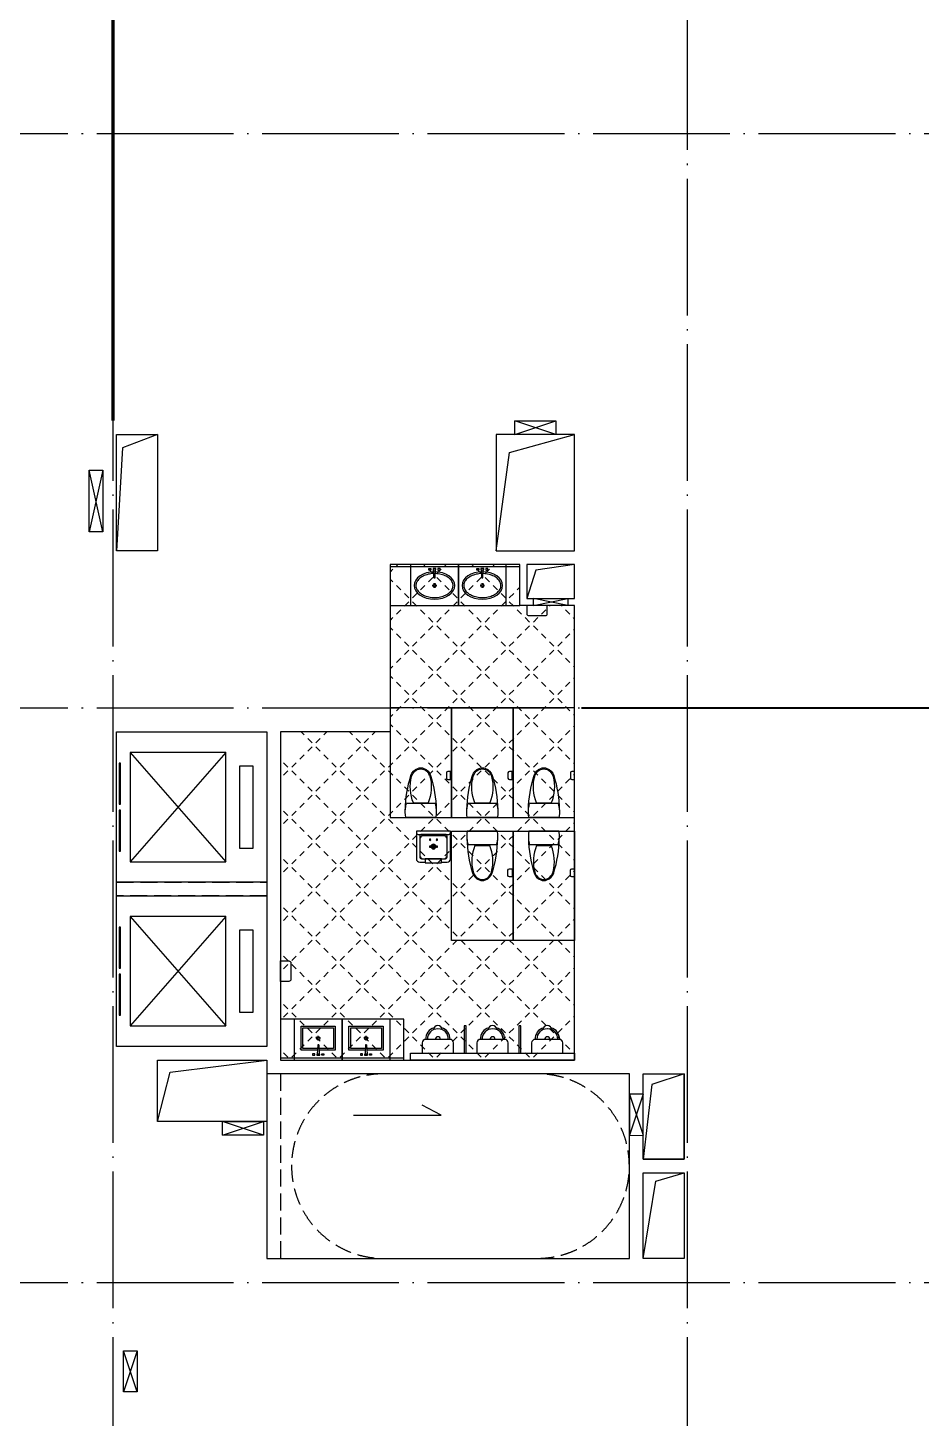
# Model space of a CAD drawing. Extents: x -186750 to 855523, y -12902 to 560425.
# Drawn here: x 618069 to 631134, y 65813 to 86146 of the extents above; entities that cross this region are included whole.
import ezdxf
from ezdxf.xclip import XClip

# ---------------------------------------------------------------- set-up
doc = ezdxf.new("R2010")
doc.units = 0
doc.header["$LTSCALE"] = 1000
doc.header["$MEASUREMENT"] = 0
doc.header["$XCLIPFRAME"] = 0
for name, pattern in [('104-10 轴网$0$DOTE', [2.4200000000000004, 2, -0.2, 0.02, -0.2]), ('X-104 8#10#平面$0$109-34 轴网$0$L1$0$$AUDIT_BAD_LTYPE1', [0]), ('X-104 8#10#平面$0$DASH', [0.35, 0.25, -0.1]), ('三跑梯-偶数F$0$DASH', [0.35, 0.25, -0.1])]:
    doc.linetypes.add(name, pattern=pattern)
for name, color, linetype in [('104-10 轴网$0$A_AXIS-轴线', 252, '104-10 轴网$0$DOTE'), ('X-104 8#10#平面$0$A-E_楼梯', 252, 'Continuous'), ('X-104 8#10#平面$0$A-E_电梯', 252, 'Continuous'), ('X-104 8#10#平面$0$A-I_卫-洁具', 8, 'Continuous'), ('X-104 8#10#平面$0$A-SUR_看线', 252, 'Continuous'), ('X-104 8#10#平面$0$A-TECH_暖通', 162, 'Continuous'), ('X-104 8#10#平面$0$A-TECH_结构', 252, 'Continuous')]:
    doc.layers.add(name, color=color, linetype=linetype)
doc.layers.add('X-104 8#10#平面$0$04-不打印_辅助线', color=165, linetype='Continuous', plot=False)
doc.layers.add('三跑梯-偶数F$0$04-不打印_辅助线', color=165, linetype='Continuous', plot=False)

# ---------------------------------------------------------------- blocks, each defined once
blk = doc.blocks.new('104-10 轴网')
at = {"layer": '104-10 轴网$0$A_AXIS-轴线', "linetype": '104-10 轴网$0$DOTE'}
for p, q in [((25199.99999999992, -6500.000000000015), (25200.00000000021, 40100.00000000004)), ((33599.99999999995, -6500.000000000015), (33600.00000000021, 40100.00000000004)), ((-6500.000000000022, 25199.99999999999), (48500.00000000018, 25200.00000000004)), ((-6500.000000000022, 16799.99999999999), (48500.00000000018, 16800.00000000004)), ((-6500.000000000022, 8399.999999999985), (48500.00000000018, 8400.000000000044))]:
    blk.add_line(p, q, dxfattribs=at)
blk = doc.blocks.new('A-电梯2222')
for p, q in [((-599.9999999888532, 1800.000000028485), (-599.9999999888532, 2000.000000028485)), ((-599.9999999888532, 2000.000000028485), (599.999999990192, 2000.000000027969)), ((599.999999990192, 2000.000000027969), (599.999999990192, 1800.000000028027)), ((599.999999990192, 1800.000000028027), (-599.9999999888532, 1800.000000028485)), ((-800.0000000021246, 200.0000000191649), (-800.0000000016589, 1600.000000013759)), ((-800.0000000016589, 1600.000000013759), (800.0000000027649, 1600.000000013068)), ((800.0000000027649, 1600.000000013068), (-800.0000000021246, 200.0000000191649)), ((800.0000000021828, 200.0000000184664), (-800.0000000016589, 1600.000000013759)), ((800.0000000027649, 1600.000000013068), (800.0000000021828, 200.0000000184664)), ((800.0000000021828, 200.0000000184664), (-800.0000000021246, 200.0000000191649))]:
    blk.add_line(p, q)
for points in [[(-1100, 0), (1100, 0), (1100, 2200.000000000007), (-1100, 2200.000000000007)], [(-643.3333333326736, 38.08112883746799), (-643.3333333326736, 58.97966308711329), (-43.33333333267365, 58.97966308711329), (-43.33333333267365, 38.08112883746799)], [(43.33333333273185, 38.0811288371915), (43.33333333273185, 58.97966308683681), (643.3333333327319, 58.97966308683681), (643.3333333327319, 38.0811288371915)]]:
    blk.add_lwpolyline(points, close=True)
blk = doc.blocks.new('X-104 8#10#平面$0$jhat')
for p, q in [((-395, -250.0000000000582), (-395, 249.9999999999418)), ((-395, 249.9999999999418), (-44.99999999994179, 249.9999999999418)), ((-44.99999999994179, 249.9999999999418), (-44.99999999994179, 11.73657725605881)), ((-219.9999999999418, 32.25599999987753), (-219.9999999999418, 5.03999999986263)), ((-124.8214514199644, 8.000000000058208), (11.68149024352897, 14.3899337601033)), ((-124.8214514199644, 7.999999999941792), (-124.8214514199644, -8.000000000058208)), ((11.68149024352897, 14.3899337601033), (11.68149024352897, -14.3899337601033)), ((-225.0399999999208, -1.164153218269348e-10), (-253.7679999999236, -1.164153218269348e-10)), ((-219.9999999999418, -5.040000000095461), (-219.9999999999418, -32.76000000012573)), ((-186.7359999999171, -1.164153218269348e-10), (-214.9599999999045, -1.164153218269348e-10)), ((-124.8214514199644, -8.000000000058208), (11.68149024352897, -14.3899337601033)), ((-44.99999999994179, -12.38077738613356), (-44.99999999994179, -250.0000000000582)), ((-44.99999999994179, -250.0000000000582), (-395, -250.0000000000582))]:
    blk.add_line(p, q)
at = {"color": 8}
blk.add_lwpolyline([(-69.99999999994179, -11.06304409715813), (-69.99999999994179, -225.0000000000582), (-370, -225.0000000000582), (-370, 224.9999999999418), (-69.99999999994179, 224.9999999999418), (-69.99999999994179, 10.56628493819153)], dxfattribs=at)
at = {"ltscale": 1000, "const_width": 0.8399999999999999}
blk.add_lwpolyline([(-219.5799999999581, 0.1399999998975545, 0.9999999999999999), (-220.4199999999255, 0.1399999998975545, 0.9999999999999999)], format="xyb", close=True, dxfattribs=at)
for points in [[(7.191454842337407, 81.35012003820157), (30, 81.35012003820157), (30, 51.35012003820157), (7.191454842337407, 51.35012003820157)], [(11.68149024352897, -21.35012003820157), (30, -21.35012003820157), (30, 21.35012003820157), (11.68149024352897, 21.35012003820157)], [(7.191454842337407, -81.35012003820157), (30, -81.35012003820157), (30, -51.35012003820157), (7.191454842337407, -51.35012003820157)]]:
    blk.add_lwpolyline(points, close=True)
blk.add_circle((-219.9999999999418, -1.164153218269348e-10), 25.2)
at = {"layer": 'X-104 8#10#平面$0$04-不打印_辅助线'}
blk.add_lwpolyline([(100.0000000001164, -350), (100.0000000000582, 350), (-499.9999999999418, 350), (-499.9999999998836, -350)], close=True, dxfattribs=at)
blk = doc.blocks.new('X-104 8#10#平面$0$A-toilet-F2$0$A-toilet-F3$0$xb')
for p, q in [((-228.5999999991618, 152.3999999994412), (-228.6000000010245, 9.313225746154785e-10)), ((-228.6000000010245, 9.313225746154785e-10), (228.6000000010245, -9.313225746154785e-10)), ((177.7999999998137, 203.2000000000698), (-177.7999999993481, 203.1999999994878)), ((228.6000000010245, -9.313225746154785e-10), (228.6000000005588, 152.3999999997905))]:
    blk.add_line(p, q)
for centre, radius, start, end in [((-6.349999998696148, 209.549999998766), 171.56755229355, 106.6068803142738, 182.1210963969083), ((-6.349999998696148, 209.549999998766), 146.16755229355, 87.87890362284142, 182.1210963969083), ((9.313225746154785e-10, 342.8999999993248), 63.50000000000001, 1.07073087239469, 178.9292691276053), ((1.396983861923218e-09, 203.1999999987893), 38.1, 0, 180), ((6.350000001490116, 209.549999998766), 146.16755229355, 357.8789036030917, 92.12109637715858), ((6.350000001490116, 209.549999998766), 171.56755229355, 357.8789036030917, 73.39311968572625), ((-177.7999999993481, 152.3999999992084), 50.8, 90, 180), ((177.8000000002794, 152.3999999997905), 50.8, 0, 90)]:
    blk.add_arc(centre, radius, start, end)
blk = doc.blocks.new('X-104 8#10#平面$0$10#核心筒')
at = {"layer": 'X-104 8#10#平面$0$A-I_卫-洁具', "ltscale": 0.1}
for points in [[(27649.99997655326, 11650.00000787919), (29449.99997655326, 11650.00000787919), (29449.99997655326, 12250.00000787919), (27649.99997655326, 12250.00000787919)], [(30364.99997656236, 11749.99999999913), (30364.99997656236, 12149.99999999913), (30334.99997656236, 12149.99999999913), (30334.99997656236, 11749.99999999913), (30364.99997656236, 11749.99999999913), (30364.99997656236, 11749.99999999913)], [(31164.99997655315, 11749.99999999919), (31164.99997655315, 12149.99999999919), (31134.99997655315, 12149.99999999919), (31134.99997655315, 11749.99999999919), (31164.99997655315, 11749.99999999919), (31164.99997655315, 11749.99999999919)]]:
    blk.add_lwpolyline(points, close=True, dxfattribs=at)
blk.add_lwpolyline([(27649.99939044413, 11679.99977302144), (27649.99939044413, 11649.99977302144), (29449.99939044425, 11649.99977302132), (29449.99939044768, 11679.99977281538), (27649.99939044413, 11679.99977302144)], dxfattribs=at)
at = {"layer": 'X-104 8#10#平面$0$A-SUR_看线', "linetype": 'X-104 8#10#平面$0$109-34 轴网$0$L1$0$$AUDIT_BAD_LTYPE1'}
blk.add_lwpolyline([(31949.99997657158, 11650.00000787916), (29549.99997655303, 11650.00000787919), (29549.99997655303, 11750.00000000212), (31949.99997657156, 11750.00000782145), (31949.99998203337, 11650.00000787919)], dxfattribs=at)
at = {"layer": 'X-104 8#10#平面$0$A-TECH_结构', "linetype": 'X-104 8#10#平面$0$DASH'}
blk.add_lwpolyline([(25249.99997655326, 14250.00000788743), (27449.99997655327, 14250.00000788743), (27449.99997655327, 14049.99998604986), (25249.99997655326, 14049.99998604986)], close=True, dxfattribs=at)
at = {"layer": 'X-104 8#10#平面$0$A-E_电梯', "xscale": -1, "rotation": 270}
for p in [(25249.99997655326, 15349.99998604986), (25249.99997655326, 12949.99998604986)]:
    blk.add_blockref('A-电梯2222', p, dxfattribs=at)
at = {"layer": 'X-104 8#10#平面$0$A-I_卫-洁具', "ltscale": 0.1, "rotation": 270}
for p in [(28199.99997655326, 11750.00000787919), (28899.99997655326, 11750.00000787919)]:
    blk.add_blockref('X-104 8#10#平面$0$jhat', p, dxfattribs=at)
at = {"layer": 'X-104 8#10#平面$0$A-I_卫-洁具', "ltscale": 0.1}
for p in [(29949.99997657157, 11749.99999999907), (30749.99997657157, 11749.99999999907), (31549.99997657157, 11749.99999999907)]:
    blk.add_blockref('X-104 8#10#平面$0$A-toilet-F2$0$A-toilet-F3$0$xb', p, dxfattribs=at)
blk = doc.blocks.new('X-104 8#10#平面$0$meae')
for p, q in [((-215.039999999979, 0), (-243.7679999999818, 0)), ((-210, 5.039999999979045), (-210, 32.76000000000931)), ((-176.7359999999753, 0), (-204.9599999999627, 0)), ((-99.54815868195146, 8), (21.68149024352897, 14.3899337600451)), ((-99.54815868195146, -7.999999999941792), (-99.54815868195146, 8)), ((21.68149024352897, -14.3899337601033), (21.68149024352897, 14.3899337600451)), ((-210, -32.25599999999395), (-210, -5.039999999979045)), ((-99.54815868195146, -8.000000000058208), (21.68149024352897, -14.3899337601033))]:
    blk.add_line(p, q)
at = {"const_width": 0.8399999999999999}
blk.add_lwpolyline([(-209.5800000000163, -0.1400000000139698, -0.9999999999999999), (-210.4199999999837, -0.1400000000139698, -0.9999999999999999)], format="xyb", close=True, dxfattribs=at)
for points in [[(17.19145484233741, 81.35012003820157), (40, 81.35012003820157), (39.99999999994179, 51.35012003820157), (17.1914548422792, 51.35012003820157)], [(21.68149024352897, 21.35012003820157), (40, 21.35012003820157), (40, -21.35012003820157), (21.68149024352897, -21.35012003820157)], [(17.19145484233741, -81.35012003820157), (40, -81.35012003820157), (39.99999999994179, -51.35012003820157), (17.1914548422792, -51.35012003820157)]]:
    blk.add_lwpolyline(points, close=True)
blk.add_circle((-210, 0), 25.2)
blk.add_ellipse((-210, 0), major_axis=(0, -296.8388870928175), ratio=0.6737661697857759)
at = {"color": 8}
blk.add_open_spline([(-210, -271.838887092832), (-201.6286662275088, -271.838887092832), (-193.2556980797672, -270.8834744876949), (-176.5567826171755, -267.0318226981908), (-168.2292954665609, -264.1331208487391), (-151.7464247078751, -256.3412992825033), (-143.592075161112, -251.4461166422116), (-127.6688291439204, -239.6628589069005), (-119.9016611408442, -232.7743547918508), (-105.0053654383519, -217.100718463771), (-97.87740360945463, -208.3160983382841), (-84.50442564953119, -189.0367220979533), (-78.25994529254967, -178.5426552897552), (-66.86596525227651, -156.1005802754662), (-61.71665413689334, -144.1531549534993), (-52.68240508378949, -119.1104159536771), (-48.79751711455174, -106.0155586157343), (-42.41598126577446, -79.01830609660828), (-39.91934085072717, -65.11628590768669), (-36.39207964838715, -36.86706837144447), (-35.3614577781409, -22.5202054088586), (-34.79793056182098, 6.244822261855006), (-35.26502483320655, 20.66266644134885), (-37.68259151588427, 49.19399507466005), (-39.63306519814068, 63.30715293157846), (-44.95700291811954, 90.86129060061648), (-48.33046480413759, 104.3019146881416), (-56.39392556494568, 130.1611448710319), (-61.0838973345235, 142.5793309712317), (-71.62818411248736, 166.0733063118532), (-77.48238030000357, 177.1485642623738), (-90.15903716551838, 197.6798496269621), (-96.98112566315103, 207.1352148510632), (-111.3602107425686, 224.2113378457143), (-118.9163064261083, 231.8314545630128), (-134.510733252624, 245.1036245926516), (-142.547481424408, 250.7556368449004), (-158.868371842138, 260.0530890176306), (-167.1509793659789, 263.6999722997425), (-183.7976203592261, 269.0257272459567), (-192.162095878215, 270.7072330619558), (-208.8995512870024, 272.153067119536), (-217.2755150526064, 271.9185741905239), (-234.0031495776493, 269.526916392555), (-242.3573442720808, 267.3679324407713), (-258.9526960913208, 261.0731867576833), (-267.1936322519905, 256.9349128940958), (-283.3781850557425, 246.65468100406), (-291.3201072766096, 240.5117016318836), (-306.6623222918133, 226.2813428560039), (-314.0611830068519, 218.1942343084957), (-328.0653621423407, 200.2301868745126), (-334.6699371464783, 190.353927289194), (-346.859358667396, 169.044026111078), (-352.4439172392595, 157.6110181525), (-362.4072642970132, 133.476927122334), (-366.7859668953461, 120.7763437553076), (-374.1964356524404, 94.43610308453208), (-377.2281845823745, 80.79684587812517), (-381.8495765395346, 52.93462008907227), (-383.4392193020904, 38.71199739631265), (-385.1273327118251, 10.0537408667733), (-385.225804392132, -4.381569712015335), (-383.9285565786413, -33.08909023553133), (-382.5328362500295, -47.36097819061251), (-378.2902226594742, -75.36972922243876), (-375.4433290168527, -89.10625087702647), (-368.3874579074909, -115.6863969620317), (-364.1784936326439, -128.529630749661), (-354.5335200406262, -152.9902308470919), (-349.097582319926, -164.6071133053629), (-337.1786070214584, -186.3198765731067), (-330.6958189697471, -196.415140855941), (-316.9037533847149, -214.843760280055), (-309.5951420506462, -223.1764269854757), (-294.4000191528467, -237.9131964488188), (-286.5148495539906, -244.3169298697612), (-270.41386736813, -255.1213227973203), (-262.1997869724291, -259.5227866767091), (-245.6385630253353, -266.3373192788567), (-237.2919559226721, -268.7527736420161), (-222.6272707111784, -271.2949484957498), (-216.3134306632564, -271.838887092832), (-210, -271.838887092832)], degree=3, knots=[0, 0, 0, 0, 0.1541728099079682, 0.1541728099079682, 0.3083456198159364, 0.3083456198159364, 0.4625184297239047, 0.4625184297239047, 0.6166912396318729, 0.6166912396318729, 0.7708640495398411, 0.7708640495398411, 0.9250368594478093, 0.9250368594478093, 1.079209669355778, 1.079209669355778, 1.233382479263746, 1.233382479263746, 1.387555289171714, 1.387555289171714, 1.541728099079682, 1.541728099079682, 1.69590090898765, 1.69590090898765, 1.850073718895619, 1.850073718895619, 2.004246528803587, 2.004246528803587, 2.158419338711555, 2.158419338711555, 2.312592148619523, 2.312592148619523, 2.466764958527492, 2.466764958527492, 2.62093776843546, 2.62093776843546, 2.775110578343428, 2.775110578343428, 2.929283388251396, 2.929283388251396, 3.083456198159364, 3.083456198159364, 3.237629008067333, 3.237629008067333, 3.391801817975301, 3.391801817975301, 3.545974627883269, 3.545974627883269, 3.700147437791237, 3.700147437791237, 3.854320247699206, 3.854320247699206, 4.008493057607174, 4.008493057607174, 4.162665867515142, 4.162665867515142, 4.31683867742311, 4.31683867742311, 4.471011487331078, 4.471011487331078, 4.625184297239047, 4.625184297239047, 4.779357107147015, 4.779357107147015, 4.933529917054983, 4.933529917054983, 5.087702726962951, 5.087702726962951, 5.24187553687092, 5.24187553687092, 5.396048346778888, 5.396048346778888, 5.550221156686856, 5.550221156686856, 5.704393966594824, 5.704393966594824, 5.858566776502792, 5.858566776502792, 6.012739586410761, 6.012739586410761, 6.166912396318729, 6.166912396318729, 6.283185307179586, 6.283185307179586, 6.283185307179586, 6.283185307179586], dxfattribs=at)
at = {"layer": 'X-104 8#10#平面$0$04-不打印_辅助线'}
blk.add_lwpolyline([(-499.9999999998836, -349.9999999999418), (-499.9999999998836, 350.0000000000582), (100.0000000001164, 350.0000000000582), (100.0000000001164, -349.9999999999418)], close=True, dxfattribs=at)
blk = doc.blocks.new('X-104 8#10#平面$0$A-toilet-F2$0$A-toilet-F3$0$$plan$00000388')
for p, q in [((-202.5, -209.53125), (-202.5, 209.53125)), ((0, -220.78125), (0, 220.78125)), ((-211.7636100000016, 107.6506163835302), (-211.7636100000016, -107.6506388835276))]:
    blk.add_line(p, q)
blk.add_lwpolyline([(-202.4999999999999, -209.5312499999999), (-151.5815775000015, -220.9312574999972), (-102.2263650000007, -226.3893074999992), (-50.17650749999908, -226.3893074999992), (8.526512829121202e-14, -220.7812499999999)])
for centre, radius, start, end in [((-70.50223739520334, -1596.893304158019), 1822.905267548176, 91.22236801686525, 107.2477400730136), ((-76.17188249999913, -236.25), 463.3354349999999, 97.73994600000086, 105.8219819999994), ((-76.17188249999913, -236.25), 463.3354349999999, 80.5376779999934, 97.73994600000086), ((-595.175017904075, 0), 128.7061108459815, 159.5476091936029, 200.4523908063857), ((-562.4982811024126, -12.18639293920603), 163.5812782416205, 107.2477400730136, 159.5476091936029), ((-580.3665348804823, -1.124999869261956e-05), 128.7061108459815, 136.8542646013629, 223.1457353986371), ((-555.5449209055997, -23.26485846064998), 162.7261878014058, 104.7785650587778, 136.8542646013629), ((-443.4417002224786, -448.2021481943076), 602.2018211347165, 67.37374387746667, 104.7785650587778), ((-562.4982811024126, 12.18639293920603), 163.5812782416205, 200.4523908063857, 252.7522599269864), ((-555.5449209055997, 23.26483596065259), 162.7261878014058, 223.1457353986371, 255.2214349412222), ((-70.50223739520334, 1596.893304158019), 1822.905267548176, 252.7522599269864, 268.7776319831348), ((-443.4417002224786, 448.2021256943101), 602.2018211347165, 255.2214349412222, 292.6262561225334)]:
    blk.add_arc(centre, radius, start, end)
blk = doc.blocks.new('X-104 8#10#平面$0$hgfasg')
at = {"layer": 'X-104 8#10#平面$0$04-不打印_辅助线'}
blk.add_lwpolyline([(-450, 1599.999999999709), (450, 1599.999999999651), (450, -3.492459654808044e-10), (-450, -2.91038304567337e-10)], close=True, dxfattribs=at)
at = {"rotation": 270}
blk.add_blockref('X-104 8#10#平面$0$A-toilet-F2$0$A-toilet-F3$0$$plan$00000388', (0, 0), dxfattribs=at)
blk = doc.blocks.new('X-104 8#10#平面$0$hgfd')
at = {"color": 8}
for p, q in [((-38.49999971458601, 228.000000048185), (38.50000028541399, 227.9999999518077)), ((3.335953806526959e-07, 266.5000000000036), (2.372253220528364e-07, 189.5000000000036))]:
    blk.add_line(p, q, dxfattribs=at)
for points in [[(250, -3.504792402964085e-07), (-249.9999999999927, 3.504792402964085e-07), (-249.9999994917889, 406.0000003504792, -0.4142135623732199), (-199.9999994292011, 456.0000002878987), (-119.9999994292084, 456.0000001877597), (-119.9999994166865, 466.000000187767), (120.0000005833208, 465.9999998122548), (120.0000005708062, 455.9999998122548), (200.000000570777, 455.9999997121158, -0.414213562372991), (250.0000005081893, 405.9999996495353)], [(175.000000062566, 49.99999974339516), (-174.9999999374049, 50.00000025659756, -0.4142135623730927), (-199.9999999061183, 75.00000028789145), (-199.9999995230974, 381.0000002878987, -0.414213562373095), (-174.9999994917962, 406.0000002565976), (175.0000005082111, 405.9999997434024, -0.4142135623731322), (200.0000004769245, 380.9999997121085), (200.0000000938744, 74.99999971210127, -0.4142135623730573)], [(250, -3.504792402964085e-07), (-249.9999999999927, 3.504792402964085e-07), (-249.9999999686988, 25.00000035048652, -0.4142135623730971), (-224.9999999373977, 50.00000031918535), (225.0000000625878, 49.99999968082193, -0.4142135623730932), (250.0000000313012, 24.99999964952804)]]:
    blk.add_lwpolyline(points, format="xyb", close=True)
blk.add_lwpolyline([(120.0000005708062, 455.9999998122548), (200.000000570777, 455.9999997121158, -0.414213562373095), (250.0000005081893, 405.9999996495353), (250, -3.504792402964085e-07), (-249.9999999999927, 3.504792402964085e-07), (-249.9999994917889, 406.0000003504792, -0.4142135623730929), (-199.9999994292011, 456.0000002878987), (-119.9999994292084, 456.0000001877597)], format="xyb")
blk.add_lwpolyline([(120.0000005082184, 405.9999998122476), (-119.9999994917889, 406.0000001877524), (-119.9999994166865, 466.000000187767), (120.0000005833208, 465.9999998122548)], close=True)
blk.add_lwpolyline([(150.0000000876389, 69.99999977469633), (-149.9999999123756, 70.00000022531094, -0.4142135623730976), (-199.9999998497879, 120.0000002878915), (-199.9999995543913, 356.0000002878842, -0.414213562373095), (-149.9999994918035, 406.0000002253037), (150.0000005081965, 405.9999997746963, -0.414213562373095), (200.0000004456087, 355.9999997121085), (200.0000001502194, 119.9999997121231, -0.4142135623731096)], format="xyb", close=True, dxfattribs=at)
for centre, radius in [((-49.99999971457146, 228.0000000625914), 10), ((2.854139893315732e-07, 228.0000000000036), 35), ((50.00000028542127, 227.9999999374159), 10), ((-49.99999983975431, 128.0000000625841), 10), ((50.00000016025297, 127.9999999374159), 10)]:
    blk.add_circle(centre, radius)
blk.add_circle((2.854139893315732e-07, 228.0000000000036), 25, dxfattribs=at)
blk = doc.blocks.new('X-104 8#10#平面$0$卫生间')
at = {"layer": 'X-104 8#10#平面$0$A-I_卫-洁具', "ltscale": 0.1}
blk.add_lwpolyline([(29249.99997658384, 18300.0000078821), (31149.99997658456, 18300.00000788411), (31149.99997658456, 18900.00000788411), (29249.99997658384, 18900.0000078821)], close=True, dxfattribs=at)
blk.add_lwpolyline([(29249.9999765839, 18900.00000788417), (29249.9999765839, 18870.00000788417), (31149.99997652085, 18870.00000788397), (31149.99997652428, 18900.00000788411)], dxfattribs=at)
for points in [[(31549.99997658755, 18300.00000787908), (31249.99997658755, 18300.00000787908), (31249.99997658755, 18180.00000787896, 0.414213562373095), (31279.99997658755, 18150.00000787896), (31519.99997658755, 18150.00000787896, 0.414213562373095), (31549.99997658755, 18180.00000787896)], [(27649.9999765533, 12800.00000788734), (27649.9999765533, 13100.00000788734), (27769.99997655342, 13100.00000788734, -0.414213562373095), (27799.99997655342, 13070.00000788734), (27799.99997655342, 12830.00000788734, -0.414213562373095), (27769.99997655342, 12800.00000788734)]]:
    blk.add_lwpolyline(points, format="xyb", close=True, dxfattribs=at)
at = {"layer": 'X-104 8#10#平面$0$A-I_卫-洁具'}
for points in [[(30074.99997657166, 15851.95678070415), (30074.99997657168, 15771.95678070415, 0.4142135623730523), (30094.99997657168, 15751.95678070415), (30134.99997657171, 15751.95678070415), (30134.99997657169, 15871.95678070415), (30094.99997657166, 15871.95678070415, 0.4142135623731306)], [(30974.99997657155, 15851.95678070412), (30974.99997657156, 15771.95678070412, 0.4142135623730523), (30994.99997657156, 15751.95678070412), (31034.99997657159, 15751.95678070412), (31034.99997657158, 15871.95678070412), (30994.99997657155, 15871.95678070412, 0.4142135623731306)], [(31889.99997657165, 15851.95678070426), (31889.99997657166, 15771.95678070426, 0.4142135623730523), (31909.99997657166, 15751.95678070426), (31949.99997657169, 15751.95678070426), (31949.99997657168, 15871.95678070426), (31909.99997657165, 15871.95678070426, 0.4142135623731306)], [(30974.99997657155, 14348.04323506608), (30974.99997657156, 14428.04323506608, -0.4142135623730523), (30994.99997657156, 14448.04323506608), (31034.99997657159, 14448.04323506608), (31034.99997657158, 14328.04323506608), (30994.99997657155, 14328.04323506608, -0.4142135623731306)], [(31889.99997657163, 14348.04323506594), (31889.99997657166, 14428.04323506594, -0.4142135623730523), (31909.99997657166, 14448.04323506594), (31949.99997657169, 14448.04323506594), (31949.99997657166, 14328.04323506594), (31909.99997657163, 14328.04323506594, -0.4142135623731306)]]:
    blk.add_lwpolyline(points, format="xyb", close=True, dxfattribs=at)
at = {"layer": 'X-104 8#10#平面$0$A-I_卫-洁具', "ltscale": 0.1, "xscale": -1}
for name, p, rotation in [('X-104 8#10#平面$0$meae', (29899.9999765845, 18800.00000788434), 270), ('X-104 8#10#平面$0$meae', (30599.9999765845, 18800.00000788411), 270), ('X-104 8#10#平面$0$hgfd', (29884.99997657168, 15000.00000755693), 180)]:
    blk.add_blockref(name, p, dxfattribs=dict(at, rotation=rotation))
for p in [(29699.99997657168, 15200.000007897), (30599.99997657168, 15200.00000788565), (31499.99997657168, 15200.00000788539)]:
    blk.add_blockref('X-104 8#10#平面$0$hgfasg', p, dxfattribs=at)
at = {"layer": 'X-104 8#10#平面$0$A-I_卫-洁具', "ltscale": 0.1, "rotation": 180}
for p in [(30599.99997657168, 15000.00000789596), (31499.99997657168, 15000.00000788481)]:
    blk.add_blockref('X-104 8#10#平面$0$hgfasg', p, dxfattribs=at)
blk = doc.blocks.new('X-104 8#10#平面$0$uyrii7ur')
at = {"layer": 'X-104 8#10#平面$0$A-TECH_结构', "linetype": 'X-104 8#10#平面$0$109-34 轴网$0$L1$0$$AUDIT_BAD_LTYPE1'}
for points in [[(25249.99997658582, 20800.00000749383), (25850.00000000499, 20800.00000749383), (25850.00000000499, 19100.00000788411), (25249.99997658582, 19100.00000788411)], [(30800.00000000291, 19100.00000788414), (31949.9999765715, 19100.00000788414), (31949.9999765715, 20800.00000749389), (30800.00000000291, 20800.00000749389)], [(31249.99997658737, 18400.00000787905), (31949.99997657165, 18400.00000787905), (31949.99997657165, 18900.00000788405), (31249.99997658737, 18900.00000788405)], [(27449.9999765532, 10750.00000788458), (25849.99997655327, 10750.00000788458), (25849.99997655327, 11650.00000788731), (27449.9999765532, 11650.00000788731)], [(33549.99322787844, 10199.99893631577), (32949.99995488752, 10199.99893631577), (32949.99995488752, 11450.00000787922), (33549.99322787844, 11450.00000787922)], [(33549.99997317628, 8750.000027945673), (32949.99995863647, 8750.000027945673), (32949.99995863647, 9999.998936315766), (33549.99997317628, 9999.998936315766)], [(21649.99999999856, 7650.000007879251), (23149.99999999696, 7650.000007879251), (23149.99999999689, 8350.000000000058), (21649.99999999849, 8350.000000000058)]]:
    blk.add_lwpolyline(points, close=True, dxfattribs=at)
for points in [[(25850.00000000498, 20800.00000749383), (25335.49703044849, 20603.45774340531), (25249.99997658582, 19100.00000788411)], [(25849.99997655327, 10750.00000788458), (26036.99999999987, 11473.7839677821), (27449.99997655326, 11650.00000788731)], [(33549.99322787844, 10199.99893631577), (33549.99322787844, 11450.00000787998), (33078.99492861191, 11290.86848105729), (32949.99325937161, 10199.99893631577), (33549.99322787844, 10199.99893631577)], [(23149.99999999686, 8350.000000000058), (21746.26625576583, 8243.715887878352), (21649.99999999856, 7650.000007879251)]]:
    blk.add_lwpolyline(points, dxfattribs=at)
at = {"layer": 'X-104 8#10#平面$0$A-TECH_结构'}
for points in [[(30800.00000000274, 19100.00000788414), (30994.87325166486, 20538.04205661503), (31949.9999765715, 20800.00000749389)], [(31949.99997657165, 18900.00000788405), (31380.60406085144, 18817.14181262002), (31249.99997658737, 18400.00000787905)]]:
    blk.add_lwpolyline(points, dxfattribs=at)
for points in [[(17550.00009050622, 10050.00004004798), (17550.00004707376, 8750.000050116389), (17000.00000339406, 8750.000029312563), (17181.19745823395, 9940.41740318312)], [(17550.00006878999, 8750.000036196201), (17000.00000000306, 8750.000011481054), (17000.00000000306, 10049.99993964267), (17550.00006878999, 10049.99996435782)], [(33549.99997317628, 9999.998936315766), (33549.99997317628, 8750.000027945673), (32949.99995462794, 8749.999959031004), (33137.91965881834, 9881.415826070122)]]:
    blk.add_lwpolyline(points, close=True, dxfattribs=at)
blk = doc.blocks.new('X-104 8#10#平面$0$rhyseuyi')
at = {"layer": 'X-104 8#10#平面$0$04-不打印_辅助线', "linetype": 'X-104 8#10#平面$0$109-34 轴网$0$L1$0$$AUDIT_BAD_LTYPE1'}
h = blk.add_hatch(dxfattribs=at)
h.set_pattern_fill('虚线方格', color=256, scale=500, angle=45)
h.set_pattern_definition([(45, (28.28427124745212, 28.2842712474619), (-353.5533905932737, 353.5533905932738), [90, -75, 90, -75, 90, -80]), (135, (325.2691193458159, 381.8376618407356), (-353.5533905932738, -353.5533905932737), [90, -75, 90, -75, 90, -80])])
h.paths.add_polyline_path([(31949.99997657159, 71050.0000078792), (31949.99997657159, 77700.00000787908), (31149.99997658457, 77700.00000787908), (31149.9999765243, 78300.00000788414), (29249.99997658405, 78300.00000788424), (29249.99997657168, 75849.99999999983), (27649.99997655326, 75849.9999860454), (27649.99939044414, 71049.99977302144)])
at = {"layer": 'X-104 8#10#平面$0$A-TECH_结构', "linetype": 'X-104 8#10#平面$0$109-34 轴网$0$L1$0$$AUDIT_BAD_LTYPE1'}
blk.add_lwpolyline([(31949.99997657153, 71050.00000787932), (31949.99997657153, 77700.00000787919), (31149.99997658451, 77700.00000787919), (31149.99997652424, 78300.00000788426), (29249.99997658399, 78300.00000788436), (29249.99997657162, 75849.99999999994), (27649.9999765532, 75849.99998604551), (27649.99939044408, 71049.99977302155), (31949.99997657153, 71050.00000787932)], dxfattribs=at)
blk = doc.blocks.new('三跑梯-偶数F')
at = {"color": 8, "linetype": '三跑梯-偶数F$0$DASH'}
for centre, start, end in [((1349.999999999999, 3950.000000000019), 0, 180), ((1350.000000004889, 1710.000000000033), 180, 0)]:
    blk.add_arc(centre, 1350.000000000002, start, end, dxfattribs=at)
at = {"layer": '三跑梯-偶数F$0$04-不打印_辅助线', "linetype": '三跑梯-偶数F$0$DASH'}
blk.add_line((0, 200), (2700, 200), dxfattribs=at)
at = {"layer": '三跑梯-偶数F$0$04-不打印_辅助线'}
blk.add_lwpolyline([(2700.000000000001, 5300), (9.094947017729282e-13, 5300), (0, 0), (2700.000000000001, -9.094947017729282e-13)], close=True, dxfattribs=at)
blk.add_lwpolyline([(605.1158375440127, 1265.188340814992), (605.1158375438672, 2550.000000000062), (458.8260643989042, 2270.000000000062)], dxfattribs=at)
blk = doc.blocks.new('*U282')
at = {"linetype": 'X-104 8#10#平面$0$109-34 轴网$0$L1$0$$AUDIT_BAD_LTYPE1'}
for p, q in [((-0.2529788265346724, 0.06930926759378053), (599.7470204681667, -199.930690733454)), ((-6.710890374961309e-05, -199.930690733454), (599.747021069692, 0.06930926759378053))]:
    blk.add_line(p, q, dxfattribs=at)
blk.add_lwpolyline([(-6.710890374961309e-05, -199.930690733454), (599.9999327873229, -199.930690733454), (599.747021069692, 0.06930926759378053), (-0.2529788265346724, 0.06930926759378053)], close=True, dxfattribs=at)
blk = doc.blocks.new('*U281')
at = {"linetype": 'X-104 8#10#平面$0$109-34 轴网$0$L1$0$$AUDIT_BAD_LTYPE1'}
for p, q in [((-0.2529788265346724, 0.06930926759378053), (549.7465741358974, -199.930690733454)), ((-6.710890374961309e-05, -199.930690733454), (549.7465747374226, 0.06930926759378053))]:
    blk.add_line(p, q, dxfattribs=at)
blk.add_lwpolyline([(-6.710890374961309e-05, -199.930690733454), (549.9994864550536, -199.930690733454), (549.7465747374226, 0.06930926759378053), (-0.2529788265346724, 0.06930926759378053)], close=True, dxfattribs=at)
blk = doc.blocks.new('X-104 8#10#平面$0$gfhgfjhjkkk')
at = {"layer": 'X-104 8#10#平面$0$A-TECH_暖通', "linetype": 'X-104 8#10#平面$0$109-34 轴网$0$L1$0$$AUDIT_BAD_LTYPE1', "rotation": 270}
for name, p in [('*U282', (16149.93064562002, 2749.746321281273)), ('*U281', (949.9305812308194, 1249.747026633879))]:
    blk.add_blockref(name, p, dxfattribs=at)
blk = doc.blocks.new('X-104 8#10#平面$0$rrttg')
at = {"linetype": 'X-104 8#10#平面$0$109-34 轴网$0$L1$0$$AUDIT_BAD_LTYPE1'}
for p, q in [((0, 0), (600, -200)), ((600, 0), (0, -200))]:
    blk.add_line(p, q, dxfattribs=at)
blk.add_lwpolyline([(0, 0), (600, 0), (600, -200), (0, -200)], close=True, dxfattribs=at)
blk = doc.blocks.new('*U265')
at = {"linetype": 'X-104 8#10#平面$0$109-34 轴网$0$L1$0$$AUDIT_BAD_LTYPE1'}
for p, q in [((0, 0), (900, -200)), ((900, 0), (0, -200))]:
    blk.add_line(p, q, dxfattribs=at)
blk.add_lwpolyline([(0, 0), (900, 0), (900, -200), (0, -200)], close=True, dxfattribs=at)
blk = doc.blocks.new('*U266')
at = {"linetype": 'X-104 8#10#平面$0$109-34 轴网$0$L1$0$$AUDIT_BAD_LTYPE1'}
for p, q in [((0, 0), (500, -99.99999999993815)), ((500, 0), (0, -99.99999999993815))]:
    blk.add_line(p, q, dxfattribs=at)
blk.add_lwpolyline([(0, 0), (500, 0), (500, -99.99999999993815), (0, -99.99999999993815)], close=True, dxfattribs=at)
blk = doc.blocks.new('X-104 8#10#平面$0$ewrert')
at = {"layer": 'X-104 8#10#平面$0$A-TECH_暖通', "linetype": 'X-104 8#10#平面$0$109-34 轴网$0$L1$0$$AUDIT_BAD_LTYPE1'}
for name, p, rotation in [('X-104 8#10#平面$0$rrttg', (6474.999988287298, 12400.00000749389), 179.9999999999997), ('*U265', (-150.0000234141226, 11875.00000788362), 269.9999999999998), ('*U266', (6649.999976587416, 9900.000007879076, 2600), 179.9999999999997), ('X-104 8#10#平面$0$rrttg', (2199.999965720654, 2150.000007884562), 179.9999999999997), ('X-104 8#10#平面$0$rrttg', (350.0000000117834, -999.9999921207927), 269.9999999999998)]:
    blk.add_blockref(name, p, dxfattribs=dict(at, rotation=rotation))
blk = doc.blocks.new('X-104 8#10#平面')
at = {"layer": 'X-104 8#10#平面$0$A-I_卫-洁具', "ltscale": 0.1}
blk.add_lwpolyline([(29349.99997652074, 78300.00000788407), (29349.99997652074, 78270.00000788407), (31149.99997652086, 78270.00000788395), (31149.99997652429, 78300.00000788411)], dxfattribs=at)
at = {"layer": 'X-104 8#10#平面$0$A-SUR_看线', "linetype": 'X-104 8#10#平面$0$DASH', "ltscale": 2}
for points, const_width in [([(25200.00000000019, 93500.00000000003), (25200.00000000019, 80400.00000749379)], 50), ([(32049.9999765716, 76200.00000000004), (46700.00000000338, 76199.99998604335)], 30)]:
    blk.add_lwpolyline(points, dxfattribs=dict(at, const_width=const_width))
ref = blk.add_blockref('104-10 轴网', (1.455191522836685e-11, 59400.00000000001))
XClip(ref).set_block_clipping_path([(-16049.999999999925, -11899.999999999949), (58049.99999999998, 45500.000000000095)])
at = {"linetype": 'X-104 8#10#平面$0$109-34 轴网$0$L1$0$$AUDIT_BAD_LTYPE1'}
for name, p in [('X-104 8#10#平面$0$ewrert', (25200.00000000003, 67800.00000000003)), ('X-104 8#10#平面$0$uyrii7ur', (5.820766091346741e-11, 59399.99999999997)), ('X-104 8#10#平面$0$卫生间', (1.455191522836685e-11, 59400.00000000001)), ('X-104 8#10#平面$0$10#核心筒', (1.455191522836685e-11, 59400.00000000001))]:
    blk.add_blockref(name, p, dxfattribs=at)
at = {"layer": 'X-104 8#10#平面$0$A-E_楼梯', "rotation": 270}
blk.add_blockref('三跑梯-偶数F', (27449.99995488763, 70850.00003642858), dxfattribs=at)
at = {"layer": 'X-104 8#10#平面$0$A-TECH_暖通', "linetype": 'X-104 8#10#平面$0$109-34 轴网$0$L1$0$$AUDIT_BAD_LTYPE1'}
blk.add_blockref('X-104 8#10#平面$0$gfhgfjhjkkk', (16800.0000000003, 67800.00000000003), dxfattribs=at)
at = {"layer": 'X-104 8#10#平面$0$A-TECH_结构', "linetype": 'X-104 8#10#平面$0$109-34 轴网$0$L1$0$$AUDIT_BAD_LTYPE1'}
blk.add_blockref('X-104 8#10#平面$0$rhyseuyi', (5.820766091346741e-11, -1.164153218269348e-10), dxfattribs=at)

msp = doc.modelspace()

# ---------------------------------------------------------------- block references
msp.add_blockref('X-104 8#10#平面', (594116.4135819954, 2.701728651945793e-09))

doc.saveas('drawing.dxf')
